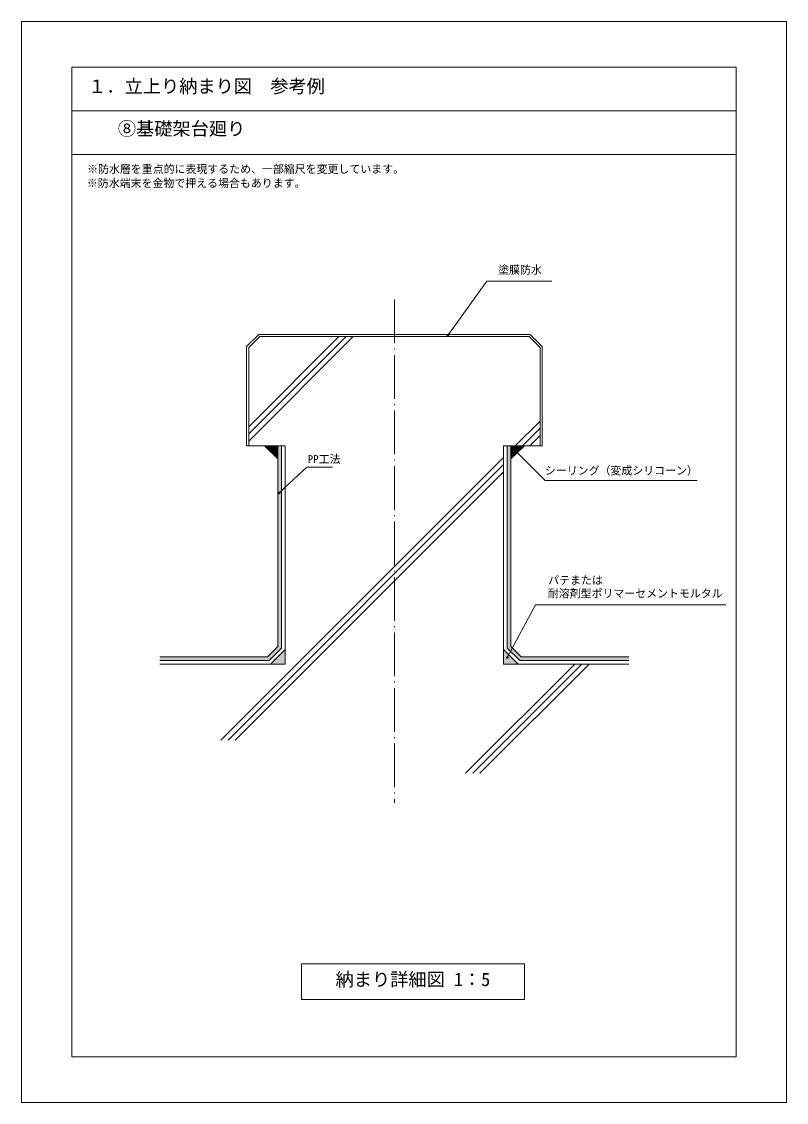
# Model space of a CAD drawing. Units: millimetres, scale not verified. Extents: x -496 to 554, y -799 to 686.
import ezdxf
from ezdxf.enums import TextEntityAlignment as Align

# ---------------------------------------------------------------- set-up
doc = ezdxf.new("R2010")
doc.units = ezdxf.units.MM
doc.header["$LTSCALE"] = 5
doc.header["$PDMODE"] = 32
doc.header["$PDSIZE"] = 2.5
doc.linetypes.add('LONG_DASHED_DOTTED', pattern=[15.25, 12, -1.5, 0.25, -1.5])
for name, color, linetype, lineweight in [('0-0_Defpoints', 7, 'Continuous', 18), ('0-2_シーリング(変成シリコン)グレー', 4, 'Continuous', 18), ('0-4_文字', 4, 'Continuous', 18), ('0-5_施工箇所', 4, 'Continuous', 18), ('0-6_枠', 6, 'Continuous', 18), ('0-7_躯体', 4, 'Continuous', 18), ('0-8_0', 4, 'Continuous', 18)]:
    doc.layers.add(name, color=color, linetype=linetype, lineweight=lineweight)
doc.styles.add('ＭＳ ゴシック', font='')
doc.styles.get('ＭＳ ゴシック').set_extended_font_data('MS Gothic')

msp = doc.modelspace()

# ---------------------------------------------------------------- linework, layer by layer
at = {"layer": '0-0_Defpoints'}
msp.add_lwpolyline([(-495.847, -799.27), (554.153, -799.27), (554.153, 685.73), (-495.847, 685.73)], close=True, dxfattribs=at)
at = {"layer": '0-0_Defpoints', "color": 4}
msp.add_point((170.943, -188.187), dxfattribs=at)
at = {"layer": '0-0_Defpoints'}
for points in [[(-144.014, 102.903), (-139.014, 102.903), (-144.016, -172.945), (-139.016, -175.016)], [(170.986, 102.903), (175.986, 102.903), (170.984, -175.016), (175.984, -172.945)], [(-144.016, -172.945), (-158.159, -187.087), (-139.016, -175.016), (-156.088, -192.087)], [(170.984, -175.016), (175.984, -172.945), (188.055, -192.087), (190.126, -187.087)], [(-158.159, -187.087), (-305.928, -187.087), (-156.088, -192.087), (-305.928, -192.087)], [(190.126, -187.087), (188.055, -192.087), (337.897, -187.087), (337.897, -192.087)]]:
    msp.add_solid(points, dxfattribs=at)
at = {"layer": '0-2_シーリング(変成シリコン)グレー'}
for p, q in [((-144.014, 84.932), (-162.461, 102.903)), ((175.986, 85.061), (194.434, 102.903))]:
    msp.add_line(p, q, dxfattribs=at)
at = {"layer": '0-4_文字'}
for p, q in [((155.433, 328.899), (232.339, 328.899)), ((235.311, 55.202), (431.852, 55.202))]:
    msp.add_line(p, q, dxfattribs=at)
for points in [[(93.976, 261.024), (142.933, 328.899), (155.433, 328.899)], [(188.539, 89.616), (222.811, 55.202), (235.311, 55.202)], [(-134.72, 45.041), (-104.471, 73.568), (-91.971, 73.568), (-69.039, 73.568)], [(470.825, -115.59), (209.661, -115.59), (170.943, -188.187)]]:
    msp.add_lwpolyline(points, dxfattribs=at)
msp.add_lwpolyline([(194.451, -608.698), (194.451, -657.924), (-111.574, -657.924), (-111.574, -608.698)], close=True, dxfattribs=at)
for p in [(89.428, 254.718), (181.482, 96.702), (-141.995, 38.18)]:
    msp.add_point(p, dxfattribs=at)
at = {"layer": '0-4_文字', "color": 3}
for points in [[(-162.461, 102.903), (-144.014, 84.932), (-144.014, 102.903)], [(175.986, 102.903), (175.986, 85.061), (194.434, 102.903)]]:
    msp.add_solid(points, dxfattribs=at)
at = {"layer": '0-4_文字', "color": 8}
for points in [[(-154.016, -197.087), (-134.016, -197.087), (-134.016, -177.087)], [(165.984, -177.087), (165.984, -197.087), (185.984, -197.087)]]:
    msp.add_solid(points, dxfattribs=at)
at = {"layer": '0-5_施工箇所'}
for p, q in [((-187.016, 239.156), (-170.259, 255.913)), ((-184.016, 237.913), (-169.016, 252.913)), ((15.984, 255.913), (-170.259, 255.913)), ((15.984, 252.913), (-169.016, 252.913)), ((15.984, 255.913), (202.226, 255.913)), ((15.984, 252.913), (200.983, 252.913)), ((200.983, 252.913), (215.983, 237.913)), ((202.226, 255.913), (218.983, 239.156)), ((-187.016, 239.156), (-187.013, 102.903)), ((-184.016, 237.913), (-184.013, 102.903)), ((215.983, 237.913), (215.986, 102.903)), ((218.983, 239.156), (218.986, 102.903)), ((-184.013, 102.903), (-187.013, 102.903)), ((-134.014, 102.903), (-144.014, 102.903)), ((-134.014, 102.903), (-134.016, -197.087)), ((165.986, 102.903), (165.984, -197.087)), ((175.986, 102.903), (165.986, 102.903)), ((215.986, 102.903), (218.986, 102.903)), ((-134.016, -177.087), (-154.016, -197.087)), ((165.984, -177.087), (185.984, -197.087)), ((-134.016, -197.087), (-305.928, -197.087)), ((165.984, -197.087), (337.897, -197.087))]:
    msp.add_line(p, q, dxfattribs=at)
at = {"layer": '0-5_施工箇所', "color": 2}
for p, q in [((-139.014, 102.903), (-139.016, -175.016)), ((170.986, 102.903), (170.984, -175.016)), ((175.986, 102.903), (175.984, -172.945)), ((-139.016, -175.016), (-156.088, -192.087)), ((170.984, -175.016), (188.055, -192.087)), ((175.984, -172.945), (190.126, -187.087)), ((-158.159, -187.087), (-305.928, -187.087)), ((-156.088, -192.087), (-305.928, -192.087)), ((188.055, -192.087), (337.897, -192.087)), ((190.126, -187.087), (337.897, -187.087))]:
    msp.add_line(p, q, dxfattribs=at)
msp.add_lwpolyline([(-144.014, 102.903), (-144.016, -172.945), (-158.159, -187.087)], dxfattribs=at)
at = {"layer": '0-6_枠'}
for p, q in [((-427.097, 623.23), (-427.097, -736.77)), ((485.403, 623.23), (-427.097, 623.23)), ((485.403, 623.23), (485.403, -736.77)), ((485.403, 563.23), (-427.097, 563.23)), ((485.403, 503.23), (-427.097, 503.23)), ((485.403, -736.77), (-427.097, -736.77))]:
    msp.add_line(p, q, dxfattribs=at)
at = {"layer": '0-7_躯体', "linetype": 'LONG_DASHED_DOTTED'}
msp.add_line((15.984, 303.816), (15.984, -387.491), dxfattribs=at)
at = {"layer": '0-7_躯体'}
for p, q in [((-184.014, 129.149), (-60.25, 252.913)), ((-184.014, 119.25), (-50.351, 252.913)), ((-40.451, 252.913), (-184.014, 109.351)), ((181.981, 102.903), (215.985, 136.907)), ((191.881, 102.903), (215.985, 127.007)), ((215.986, 117.108), (201.78, 102.903)), ((-134.014, 102.903), (-184.013, 102.903)), ((165.986, 102.903), (215.986, 102.903)), ((-222.364, -301.443), (165.986, 86.908)), ((-212.465, -301.443), (165.986, 77.008)), ((165.986, 67.109), (-202.566, -301.443)), ((113.562, -347.087), (263.561, -197.087)), ((123.461, -347.087), (273.461, -197.087)), ((283.36, -197.087), (133.36, -347.087))]:
    msp.add_line(p, q, dxfattribs=at)
at = {"layer": '0-8_0'}
for p, q in [((89.428, 254.718), (93.976, 261.024)), ((181.482, 96.702), (188.539, 89.616)), ((-141.995, 38.18), (-134.72, 45.041))]:
    msp.add_line(p, q, dxfattribs=at)

# ---------------------------------------------------------------- texts
at = {"layer": '0-4_文字', "color": 7, "style": 'ＭＳ ゴシック'}
for s, height, p in [('１．立上り納まり図\u3000参考例', 18.33, (-404.534, 582.3)), ('⑧基礎架台廻り', 18.33, (-363.758, 523.976)), ('塗膜防水', 11, (158.412, 335.882)), ('PP工法', 11, (-102.97, 75.759)), ('シーリング（変成シリコーン）', 11, (222.571, 60)), ('パテまたは', 11, (227.182, -90.673)), ('耐溶剤型ポリマーセメントモルタル', 11, (226.578, -108.79)), ('納まり詳細図 1：5', 18.33, (-64.851, -644.958))]:
    msp.add_text(s, height=height, dxfattribs=at).set_placement(p, align=Align.BOTTOM_LEFT)
at = {"layer": '0-4_文字', "style": 'ＭＳ ゴシック'}
for s, p in [('※防水層を重点的に表現するため、一部縮尺を変更しています。', (-405.916, 474.337)), ('※防水端末を金物で押える場合もあります。', (-406.236, 454.922))]:
    msp.add_text(s, height=11, dxfattribs=at).set_placement(p, align=Align.BOTTOM_LEFT)

doc.saveas('drawing.dxf')
